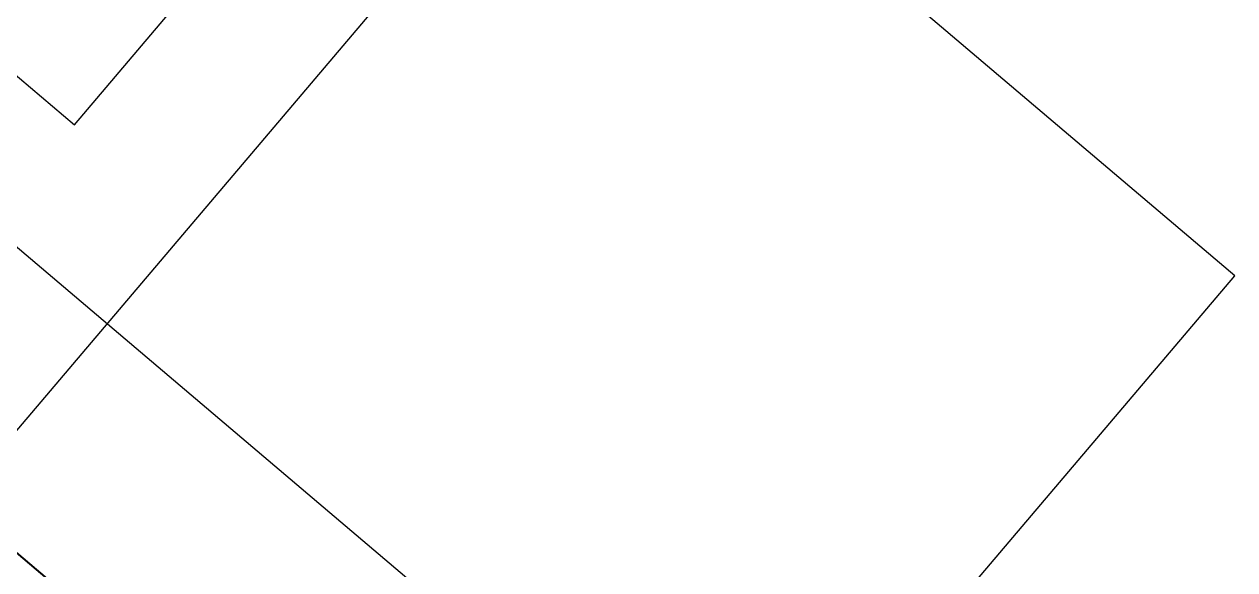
# Model space of a CAD drawing. Header units: metres. Extents: x 1653773 to 1654374, y 8182561 to 8183166.
# Drawn here: x 1654069.6 to 1654374, y 8182823.1 to 8182960.4 of the extents above; entities that cross this region are included whole.
import ezdxf
from ezdxf.enums import TextEntityAlignment as Align

# ---------------------------------------------------------------- set-up
doc = ezdxf.new("R2010")
doc.units = ezdxf.units.M
doc.header["$LTSCALE"] = 2
doc.layers.add('schema', color=7, linetype='Continuous')
doc.layers.add('TOP4R-BATIS-_-E', color=1, linetype='Continuous')
doc.layers.add('TOP4R-SURFACE-_-E', color=7, linetype='Continuous', lineweight=40)
doc.styles.get("Standard").update_dxf_attribs({"font": 'txt.shx'})

# ---------------------------------------------------------------- blocks, each defined once
blk = doc.blocks.new('cdr_shm')
for p, q in [((0, 1), (0, 0)), ((1, 1), (0, 1)), ((1, 0), (1, 1)), ((0, 0), (1, 0))]:
    blk.add_line(p, q)
at = {"flags": 4}
blk.add_attdef('FEUILLE', text='', height=0.05, dxfattribs=at).set_placement((0.05, 0.05), align=Align.BOTTOM_LEFT)

msp = doc.modelspace()

# ---------------------------------------------------------------- linework, layer by layer
at = {"layer": 'TOP4R-BATIS-_-E'}
msp.add_line((1654072.7, 8182823.19), (1654049.06, 8182843.25), dxfattribs=at)
at = {"layer": 'TOP4R-BATIS-_-E', "flags": 128}
msp.add_lwpolyline([(1654072.7, 8182823.19), (1654078.12, 8182818.6), (1654083.4, 8182814.11)], dxfattribs=at)
at = {"layer": 'TOP4R-SURFACE-_-E', "color": 5, "flags": 128}
msp.add_lwpolyline([(1654078.12, 8182818.6), (1654072.7, 8182823.19), (1654049.06, 8182843.25)], dxfattribs=at)

# ---------------------------------------------------------------- block references
at = {"layer": 'schema'}
for p, xscale, yscale, zscale, rotation in [((1653772.61, 8182829.65), 415, 440.5, 415, 319.696301443954), ((1653904.9, 8182987.82), 208, 176.2, 208, 319.6963014442463), ((1654019.67, 8182988.13), 82, 57.4, 82, 319.6963014456981), ((1653817.86, 8182885.19), 418.0000000000001, 176.2, 418, 319.6963014441582), ((1653817.86, 8182885.19), 418.0000000000001, 176.2, 418, 319.6963014441582)]:
    msp.add_blockref('cdr_shm', p, dxfattribs=dict(at, xscale=xscale, yscale=yscale, zscale=zscale, rotation=rotation))

doc.saveas('drawing.dxf')
